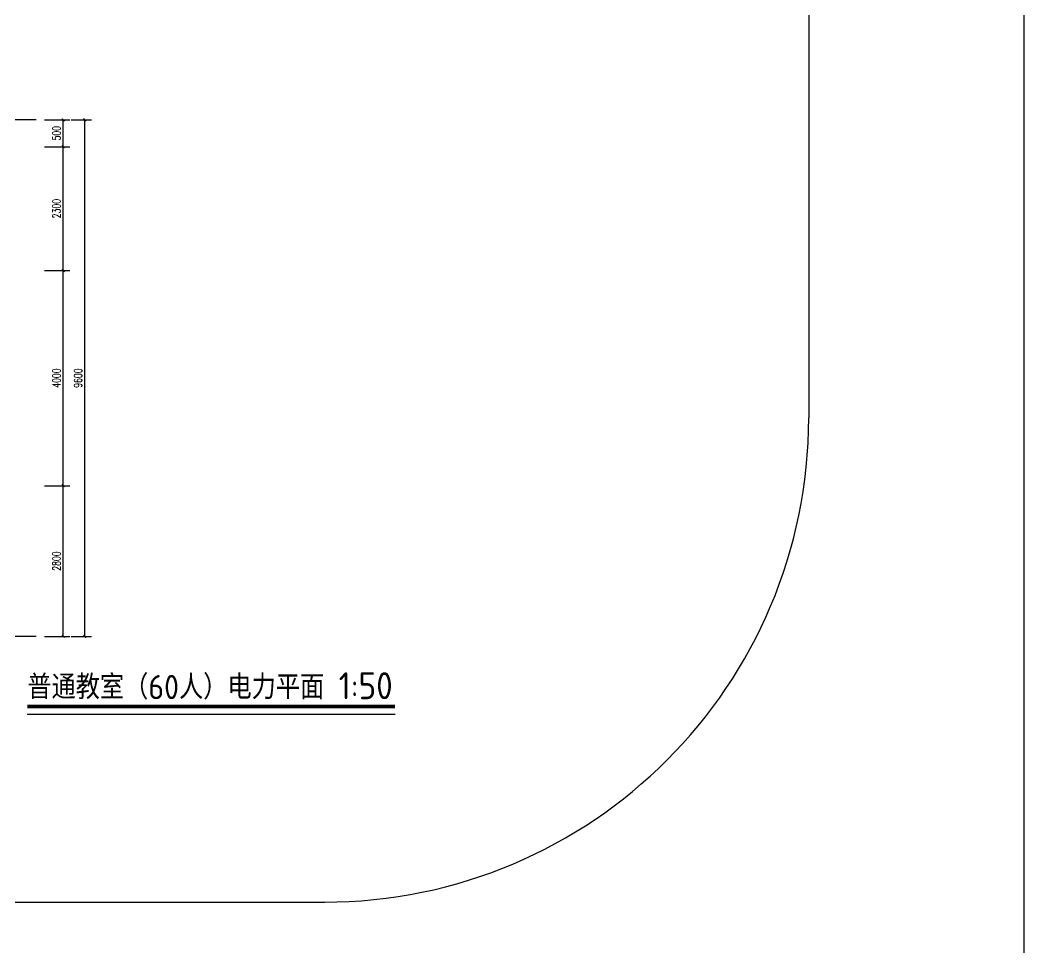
# Model space of a CAD drawing. Extents: x 0 to 302064749, y -59725395 to 1524223.
# Drawn here: x 2120874 to 2139530, y 1442572 to 1459815 of the extents above; entities that cross this region are included whole.
import ezdxf

# ---------------------------------------------------------------- set-up
doc = ezdxf.new("R2010")
doc.units = 0
doc.header["$LTSCALE"] = 1000
for name, color, linetype in [('0-底图', 7, 'Continuous'), ('TEL_SYMB', 3, 'Continuous'), ('公用-尺寸', 3, 'Continuous'), ('建筑-轴网', 1, 'Continuous'), ('道路-DX', 4, 'Continuous')]:
    doc.layers.add(name, color=color, linetype=linetype)
doc.styles.add('_TCH_DIM_T3', font='SIMPLEX', dxfattribs={"width": 0.705882, "bigfont": 'GBCBIG'})
doc.styles.get("Standard").update_dxf_attribs({"font": 'geniso.shx', "bigfont": 'hztxt.shx'})
doc.dimstyles.new('_TCH_ARCH&&50', dxfattribs={"dimtxt": 148.75, "dimasz": 50, "dimexe": 125, "dimexo": 150, "dimgap": 50, "dimtad": 1, "dimdec": 0, "dimzin": 0, "dimdsep": 46, "dimtxsty": '_TCH_DIM_T3', "dimblk": 'ARCHTICK', "dimcen": 0.09, "dimclrt": 7, "dimazin": 2, "dimtfac": 1, "dimtdec": 0, "dimtix": 1, "dimtmove": 2, "dimatfit": 3, "dimfxl": 1, "dimtolj": 1, "dimtzin": 0, "dimarcsym": 0})

# ---------------------------------------------------------------- blocks, each defined once
blk = doc.blocks.new('gfhjghj')
at = {"layer": '道路-DX', "ltscale": 5}
for p, q in [((1142132.7, 5600.1), (1142132.7, -39499.9)), ((1138132.7, -7399.9), (1138132.7, -26499.9)), ((1060432.7, -35499.9), (1129132.7, -35499.9))]:
    blk.add_line(p, q, dxfattribs=at)
blk.add_arc((1129132.7, -26499.9), 9000, 270, 0, dxfattribs=at)
blk = doc.blocks.new('_ArchTick')
at = {"color": 0, "linetype": 'ByBlock', "const_width": 0.4}
blk.add_lwpolyline([(-0.5, -0.5), (0.5, 0.5)], dxfattribs=at)
blk = doc.blocks.new('*D920')
at = {"layer": 'Defpoints', "color": 0, "transparency": 16777216}
for p in [(1097781, -395906), (1098181, -395906), (1097781, -405506)]:
    blk.add_point(p, dxfattribs=at)
at = {"layer": '公用-尺寸', "color": 0, "lineweight": -2, "transparency": 16777216}
for p, q in [((1097931, -395906), (1098306, -395906)), ((1098181, -405506), (1098181, -395906)), ((1097931, -405506), (1098306, -405506))]:
    blk.add_line(p, q, dxfattribs=at)
at = {"layer": '公用-尺寸', "color": 0, "lineweight": -2, "transparency": 16777216, "xscale": 50, "yscale": 50, "zscale": 50}
for p, rotation in [((1098181, -395906), 90), ((1098181, -405506), 270)]:
    blk.add_blockref('_ArchTick', p, dxfattribs=dict(at, rotation=rotation))
at = {"layer": '公用-尺寸', "color": 7, "transparency": 16777216, "insert": (1098056, -400706), "char_height": 148.8, "attachment_point": 5, "rotation": 90, "style": '_TCH_DIM_T3'}
blk.add_mtext('\\A1;9600', dxfattribs=at)
blk = doc.blocks.new('*D921')
at = {"layer": 'Defpoints', "color": 0, "transparency": 16777216}
for p in [(1097281, -402706), (1097781, -402706), (1097281, -405506)]:
    blk.add_point(p, dxfattribs=at)
at = {"layer": '公用-尺寸', "color": 0, "lineweight": -2, "transparency": 16777216}
for p, q in [((1097431, -402706), (1097906, -402706)), ((1097781, -405506), (1097781, -402706)), ((1097431, -405506), (1097906, -405506))]:
    blk.add_line(p, q, dxfattribs=at)
at = {"layer": '公用-尺寸', "color": 0, "lineweight": -2, "transparency": 16777216, "xscale": 50, "yscale": 50, "zscale": 50}
for p, rotation in [((1097781, -402706), 90), ((1097781, -405506), 270)]:
    blk.add_blockref('_ArchTick', p, dxfattribs=dict(at, rotation=rotation))
at = {"layer": '公用-尺寸', "color": 7, "transparency": 16777216, "insert": (1097656, -404106), "char_height": 148.8, "attachment_point": 5, "rotation": 90, "style": '_TCH_DIM_T3'}
blk.add_mtext('\\A1;2800', dxfattribs=at)
blk = doc.blocks.new('*D922')
at = {"layer": 'Defpoints', "color": 0, "transparency": 16777216}
for p in [(1097281, -398706), (1097781, -398706), (1097281, -402706)]:
    blk.add_point(p, dxfattribs=at)
at = {"layer": '公用-尺寸', "color": 0, "lineweight": -2, "transparency": 16777216}
for p, q in [((1097431, -398706), (1097906, -398706)), ((1097781, -402706), (1097781, -398706)), ((1097431, -402706), (1097906, -402706))]:
    blk.add_line(p, q, dxfattribs=at)
at = {"layer": '公用-尺寸', "color": 0, "lineweight": -2, "transparency": 16777216, "xscale": 50, "yscale": 50, "zscale": 50}
for p, rotation in [((1097781, -398706), 90), ((1097781, -402706), 270)]:
    blk.add_blockref('_ArchTick', p, dxfattribs=dict(at, rotation=rotation))
at = {"layer": '公用-尺寸', "color": 7, "transparency": 16777216, "insert": (1097656, -400706), "char_height": 148.8, "attachment_point": 5, "rotation": 90, "style": '_TCH_DIM_T3'}
blk.add_mtext('\\A1;4000', dxfattribs=at)
blk = doc.blocks.new('*D923')
at = {"layer": 'Defpoints', "color": 0, "transparency": 16777216}
for p in [(1097281, -396406), (1097781, -396406), (1097281, -398706)]:
    blk.add_point(p, dxfattribs=at)
at = {"layer": '公用-尺寸', "color": 0, "lineweight": -2, "transparency": 16777216}
for p, q in [((1097431, -396406), (1097906, -396406)), ((1097781, -398706), (1097781, -396406)), ((1097431, -398706), (1097906, -398706))]:
    blk.add_line(p, q, dxfattribs=at)
at = {"layer": '公用-尺寸', "color": 0, "lineweight": -2, "transparency": 16777216, "xscale": 50, "yscale": 50, "zscale": 50}
for p, rotation in [((1097781, -396406), 90), ((1097781, -398706), 270)]:
    blk.add_blockref('_ArchTick', p, dxfattribs=dict(at, rotation=rotation))
at = {"layer": '公用-尺寸', "color": 7, "transparency": 16777216, "insert": (1097656, -397556), "char_height": 148.8, "attachment_point": 5, "rotation": 90, "style": '_TCH_DIM_T3'}
blk.add_mtext('\\A1;2300', dxfattribs=at)
blk = doc.blocks.new('*D924')
at = {"layer": 'Defpoints', "color": 0, "transparency": 16777216}
for p in [(1097281, -395906), (1097781, -395906), (1097281, -396406)]:
    blk.add_point(p, dxfattribs=at)
at = {"layer": '公用-尺寸', "color": 0, "lineweight": -2, "transparency": 16777216}
for p, q in [((1097431, -395906), (1097906, -395906)), ((1097781, -396406), (1097781, -395906)), ((1097431, -396406), (1097906, -396406))]:
    blk.add_line(p, q, dxfattribs=at)
at = {"layer": '公用-尺寸', "color": 0, "lineweight": -2, "transparency": 16777216, "xscale": 50, "yscale": 50, "zscale": 50}
for p, rotation in [((1097781, -395906), 90), ((1097781, -396406), 270)]:
    blk.add_blockref('_ArchTick', p, dxfattribs=dict(at, rotation=rotation))
at = {"layer": '公用-尺寸', "color": 7, "transparency": 16777216, "insert": (1097656, -396156), "char_height": 148.8, "attachment_point": 5, "rotation": 90, "style": '_TCH_DIM_T3'}
blk.add_mtext('\\A1;500', dxfattribs=at)
blk = doc.blocks.new('ghkk')
at = {"layer": '建筑-轴网'}
for p, q in [((1097280.9, -395906.5), (1082130.9, -395906.5)), ((1097280.9, -405506.5), (1082130.9, -405506.5))]:
    blk.add_line(p, q, dxfattribs=at)
at = {"layer": '公用-尺寸'}
for p1, p2, distance, picture, middle in [((1097280.9, -396406.5), (1097280.9, -395906.5), -499.9, '*D924', (1097656.4, -396156.5)), ((1097780.8, -405506.5), (1097780.8, -395906.5), -400, '*D920', (1098056.4, -400706.5)), ((1097280.9, -398706.5), (1097280.9, -396406.5), -499.9, '*D923', (1097656.4, -397556.5)), ((1097280.9, -402706.5), (1097280.9, -398706.5), -499.9, '*D922', (1097656.4, -400706.5)), ((1097280.9, -405506.5), (1097280.9, -402706.5), -499.9, '*D921', (1097656.4, -404106.5))]:
    dim = blk.add_aligned_dim(p1=p1, p2=p2, distance=distance, dimstyle='_TCH_ARCH&&50', dxfattribs=at)
    dim.commit()
    dim.dimension.update_dxf_attribs({"geometry": picture, "text_midpoint": middle})

msp = doc.modelspace()

# ---------------------------------------------------------------- linework, layer by layer
at = {"layer": 'TEL_SYMB', "const_width": 70}
msp.add_lwpolyline([(2121008, 1447058), (2127844, 1447058)], dxfattribs=at)
at = {"layer": 'TEL_SYMB'}
msp.add_lwpolyline([(2121008, 1446918), (2127844, 1446918)], dxfattribs=at)

# ---------------------------------------------------------------- block references
at = {"layer": '0-底图'}
for name, p in [('gfhjghj', (997397, 1478924)), ('ghkk', (1023895, 1853867))]:
    msp.add_blockref(name, p, dxfattribs=at)

# ---------------------------------------------------------------- texts
at = {"layer": 'TEL_SYMB', "color": 7}
for s, height, p in [('普通教室（60人）电力平面', 450, (2121008, 1447195)), ('1:50', 500, (2126794, 1447195))]:
    msp.add_text(s, height=height, dxfattribs=at).set_placement(p)

doc.saveas('drawing.dxf')
